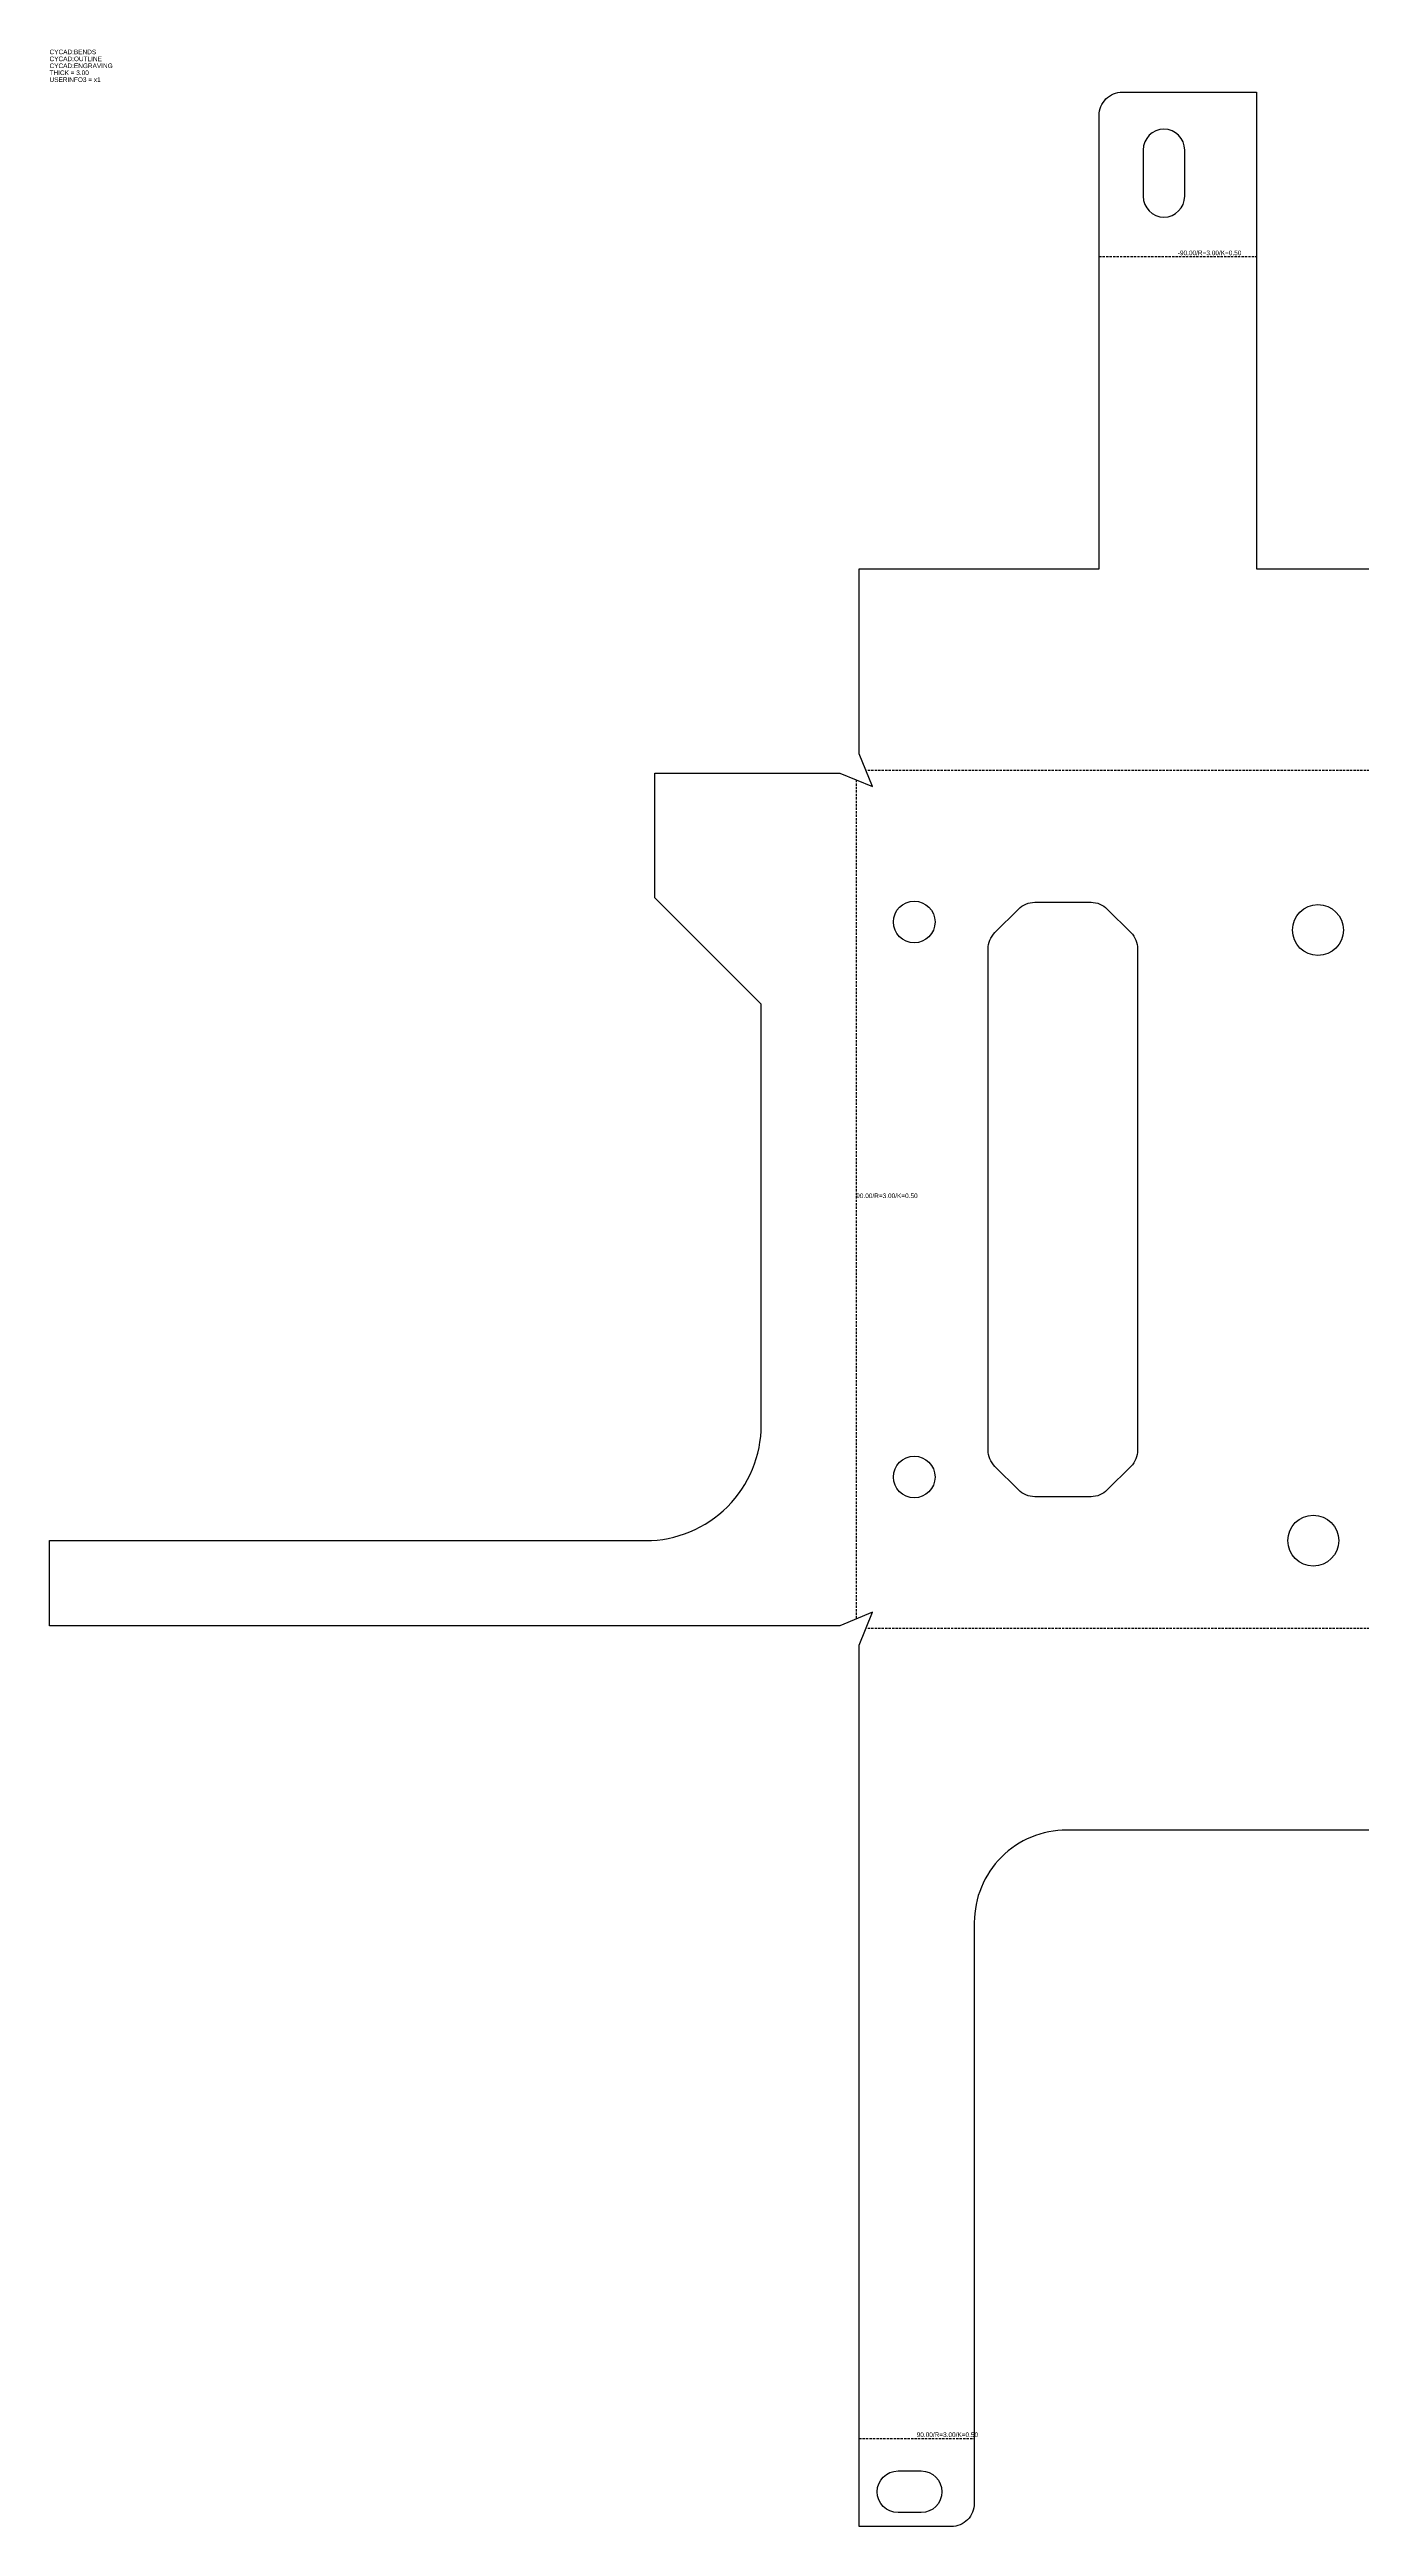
# Model space of a CAD drawing. Header units: millimetres. Extents: x -312 to 312, y -405 to 131.
# Drawn here: x -312 to -28, y -405 to 131 of the extents above; entities that cross this region are included whole.
import ezdxf
from ezdxf.enums import TextEntityAlignment as Align

# ---------------------------------------------------------------- set-up
doc = ezdxf.new("R2010")
doc.units = ezdxf.units.MM
doc.linetypes.add('DASHED', pattern=[0.75, 0.5, -0.25])
for name, color, linetype in [('BENDS', 2, 'DASHED'), ('DESCRIPTION', 1, 'Continuous'), ('ENGRAVING', 4, 'Continuous'), ('OUTLINE', 3, 'Continuous')]:
    doc.layers.add(name, color=color, linetype=linetype)
doc.styles.get("Standard").update_dxf_attribs({"font": 'arial.ttf'})

msp = doc.modelspace()

# ---------------------------------------------------------------- linework, layer by layer
at = {"layer": 'BENDS'}
for p, q in [((-85, 86.1), (-51, 86.1)), ((135.46, -24.97), (-135.46, -24.97)), ((-137.53, -27.04), (-137.53, -208.46)), ((135.46, -210.53), (-135.46, -210.53)), ((-136.93, -385.6), (-112, -385.6))]:
    msp.add_line(p, q, dxfattribs=at)
at = {"layer": 'OUTLINE'}
msp.add_lwpolyline([(80, -254.07), (-92, -254.07, 0.414214), (-112, -274.07), (-112, -382.07), (-112, -389.14), (-112, -399.64, -0.414214), (-117, -404.64), (-136.93, -404.64), (-136.93, -389.14), (-136.93, -389.14), (-136.93, -382.07), (-136.93, -214.07), (-134, -207), (-141.07, -209.93), (-311.97, -209.93), (-311.97, -191.5), (-183.07, -191.5, 0.414214), (-158.07, -166.5), (-158.07, -75.5), (-181.07, -52.5), (-181.07, -25.57), (-141.07, -25.57), (-134, -28.5), (-136.93, -21.43), (-136.93, 18.57), (-85, 18.57), (-85, 82.57), (-85, 89.64), (-85, 116.64, -0.414214), (-80, 121.64), (-51, 121.64), (-51, 89.64), (-51, 82.57), (-51, 18.57), (80, 18.57, 0.414214)], format="xyb", dxfattribs=at)
for points in [[(-75.5, 99.14, 1), (-66.5, 99.14), (-66.5, 109.14, 1), (-75.5, 109.14), (-75.5, 99.14)], [(-76.7, -63.57), (-76.7, -171.93, -0.198912), (-78.16, -175.46), (-83.24, -180.54, -0.198912), (-86.77, -182), (-98.93, -182, -0.198912), (-102.46, -180.54), (-107.54, -175.46, -0.198912), (-109, -171.93), (-109, -63.57, -0.198912), (-107.54, -60.04), (-102.46, -54.96, -0.198912), (-98.93, -53.5), (-86.77, -53.5, -0.198912), (-83.24, -54.96), (-78.16, -60.04, -0.198912), (-76.7, -63.57)], [(-123.5, -392.64, -1), (-123.5, -401.64), (-128.5, -401.64, -1), (-128.5, -392.64), (-123.5, -392.64)]]:
    msp.add_lwpolyline(points, format="xyb", close=True, dxfattribs=at)
for centre, radius in [((-125, -57.75), 4.5), ((-37.7, -59.5), 5.5), ((-125, -177.75), 4.5), ((-38.7, -191.5), 5.5)]:
    msp.add_circle(centre, radius, dxfattribs=at)

# ---------------------------------------------------------------- texts
at = {"layer": 'BENDS'}
for s, p in [('CYCAD:BENDS', (-311.97, 129.55)), ('-90.00/R=3.00/K=0.50', (-68, 86.1)), ('90.00/R=3.00/K=0.50', (-137.53, -117.75)), ('90.00/R=3.00/K=0.50', (-124.46, -385.6))]:
    msp.add_text(s, height=1, dxfattribs=at).set_placement(p, align=Align.BOTTOM_LEFT)
at = {"layer": 'DESCRIPTION'}
for s, p in [('THICK = 3.00', (-311.97, 125.05)), ('USERINFO3 = x1', (-311.97, 123.55))]:
    msp.add_text(s, height=1, dxfattribs=at).set_placement(p, align=Align.BOTTOM_LEFT)
at = {"layer": 'ENGRAVING'}
msp.add_text('CYCAD:ENGRAVING', height=1, dxfattribs=at).set_placement((-311.97, 126.55), align=Align.BOTTOM_LEFT)
at = {"layer": 'OUTLINE'}
msp.add_text('CYCAD:OUTLINE', height=1, dxfattribs=at).set_placement((-311.97, 128.05), align=Align.BOTTOM_LEFT)

doc.saveas('drawing.dxf')
